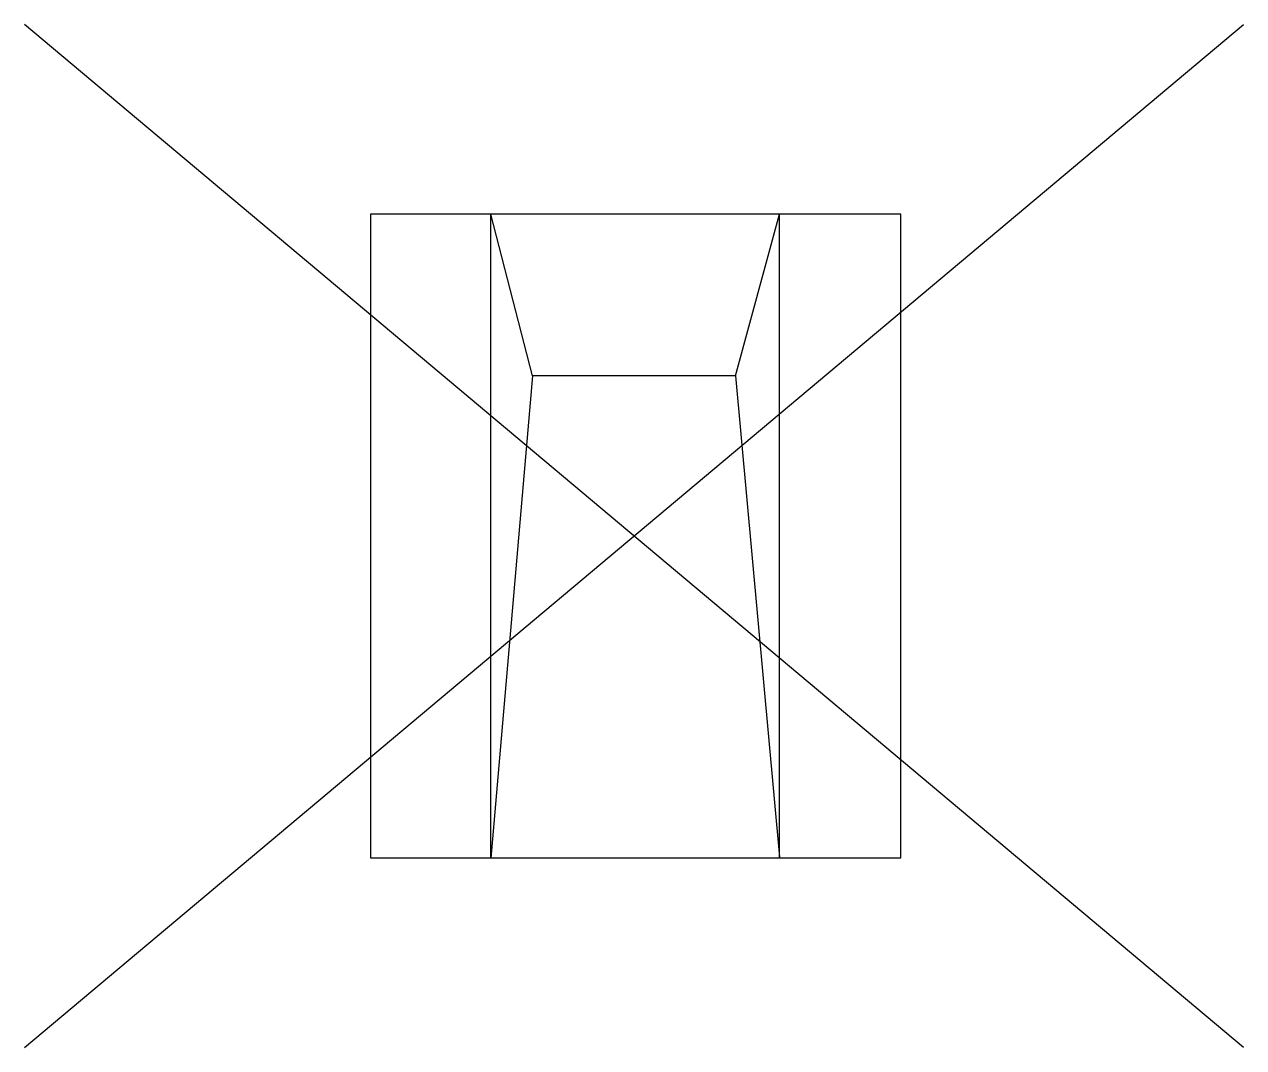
# Model space of a CAD drawing. Header units: metres. Extents: x -0.57 to 0.57, y -0.48 to 0.48.
import ezdxf

# ---------------------------------------------------------------- set-up
doc = ezdxf.new("R2010")
doc.units = ezdxf.units.M
doc.header["$LTSCALE"] = 0.2

msp = doc.modelspace()

# ---------------------------------------------------------------- linework, layer by layer
at = {"color": 0}
for p, q in [((-0.5676, -0.4763), (0.5676, 0.4763)), ((0.5676, -0.4763), (-0.5676, 0.4763))]:
    msp.add_line(p, q, dxfattribs=at)
for p, q in [((-0.1333, -0.2995), (-0.1333, 0.2995)), ((-0.0946, 0.149), (-0.1333, 0.2995)), ((0.0946, 0.149), (0.1356, 0.2995)), ((0.1356, -0.299), (0.1356, 0.2995)), ((-0.0946, 0.149), (-0.1334, -0.3)), ((0.0946, 0.149), (-0.0946, 0.149)), ((0.0946, 0.149), (0.1356, -0.299))]:
    msp.add_line(p, q)
at = {"flags": 128}
msp.add_lwpolyline([(0.2486, -0.2995), (0.2486, 0.2995), (-0.2452, 0.2995), (-0.2454, -0.2995)], close=True, dxfattribs=at)

doc.saveas('drawing.dxf')
